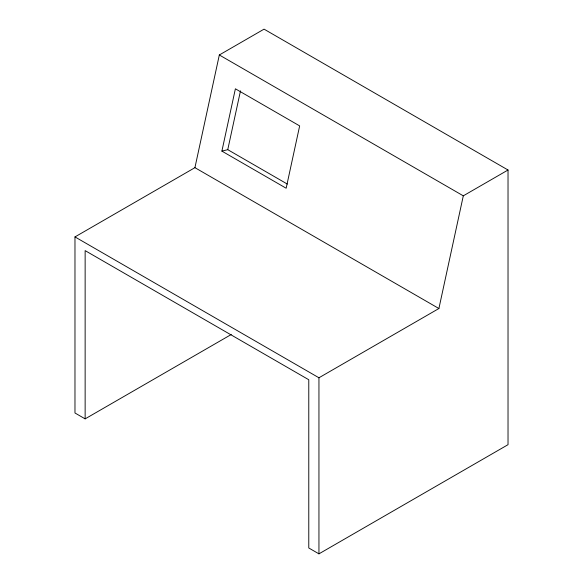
<?xml version="1.0" encoding="UTF-8"?>
<svg xmlns="http://www.w3.org/2000/svg" width="583" height="583" viewBox="0 0 583 583"><rect width="100%" height="100%" fill="white"/><g stroke="black" fill="none" stroke-linecap="round" stroke-linejoin="round"><path stroke-width="0.87" d="M194.926 167.664L219.325 54.977L264.055 29.15L508.026 170.01L508.026 444.683L318.945 553.85L308.779 547.984L308.779 379.744L85.14 250.624L85.14 418.864L74.974 412.99L74.974 236.917L194.926 167.664L438.904 308.516L463.303 195.83L508.026 170.01M221.89 151.121L235.386 88.798L299.655 125.899L286.158 188.229L221.89 151.121L227.756 149.671L287.317 184.06M227.756 149.671L240.488 90.853M85.14 418.864L231.254 334.504M74.974 236.917L318.945 377.777L438.904 308.516M219.325 54.977L463.303 195.83M318.945 377.777L318.945 553.85"/></g></svg>
